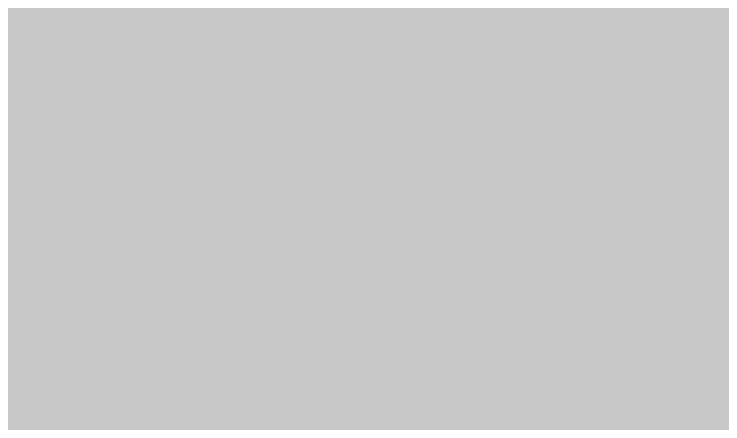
# Model space of a CAD drawing. Header units: millimetres. Extents: x -6738 to 17974, y -5396 to 4356.
# Drawn here: x 12588 to 13886, y 465 to 1214 of the extents above; entities that cross this region are included whole.
import ezdxf

# ---------------------------------------------------------------- set-up
doc = ezdxf.new("R2010")
doc.units = ezdxf.units.MM
doc.layers.add('MODULE_ART', color=7, linetype='Continuous')

# ---------------------------------------------------------------- blocks, each defined once
blk = doc.blocks.new('atlancube_face')
at = {"true_color": 0x000000}
blk.add_solid([(-1.8, -1.8), (1151.8, -1.8), (-1.8, 781.8), (1151.8, 781.8)], dxfattribs=at)

msp = doc.modelspace()

# ---------------------------------------------------------------- block references
at = {"layer": 'MODULE_ART'}
for p in [(11500, 780), (12650, 780), (13800, 780), (11500, 0), (12650, 0), (13800, 0)]:
    msp.add_blockref('atlancube_face', p, dxfattribs=at)

doc.saveas('drawing.dxf')
